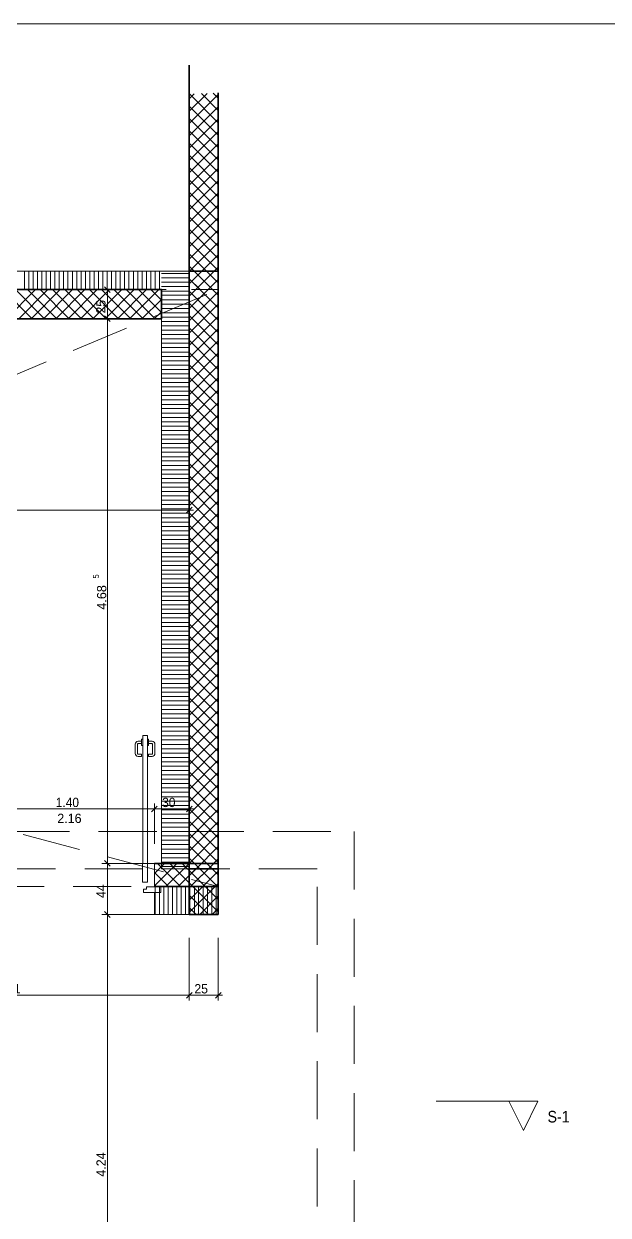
# Model space of a CAD drawing. Header units: millimetres. Extents: x -3497 to 2618, y -1809 to 2456.
# Drawn here: x 950 to 1453, y 1356 to 2381 of the extents above; entities that cross this region are included whole.
import ezdxf
from ezdxf.enums import TextEntityAlignment as Align

# ---------------------------------------------------------------- set-up
doc = ezdxf.new("R2010")
doc.units = ezdxf.units.MM
doc.header["$LTSCALE"] = 100
doc.linetypes.add('HIDDENX2', pattern=[0.75, 0.5, -0.25])
doc.layers.get('Defpoints').update_dxf_attribs({"color": 9, "true_color": 0x808080})
for name, color, linetype, true_color in [('00_Anm.FP', 7, 'Continuous', 0x00c0ff), ('10-0.05 Solid', 1, 'Continuous', 0xff0000), ('10-0.13 Solid', 7, 'Continuous', 0x000000), ('10-0.18 Solid', 9, 'Continuous', 0x808080), ('20-(100) Aussenwände', 7, 'Continuous', 0xc0c0c0), ('20-Beton', 9, 'Continuous', 0x808080), ('30-Text', 7, 'Continuous', 0xff8000), ('30-Text 6', 3, 'Continuous', 0x00ff00), ('40-Raumstempel', 7, 'Continuous', 0x000000), ('50-Symbole & Gruppen', 1, 'Continuous', 0xff0000), ('50-Türen&Fenster', 9, 'Continuous', 0x808080)]:
    doc.layers.add(name, color=color, linetype=linetype, true_color=true_color)
doc.layers.add('Layer34', color=7, linetype='Continuous')
doc.styles.add('Arial', font='arial.ttf')

# ---------------------------------------------------------------- blocks, each defined once
blk = doc.blocks.new('*X546')
at = {"layer": '40-Raumstempel', "color": 18, "linetype": 'Continuous', "lineweight": 13, "true_color": 0x000000}
for p, q in [((950.5, 2168.5), (950.5, 2152.5)), ((954.3, 2168.5), (954.3, 2152.5)), ((958, 2168.5), (958, 2152.5)), ((961.8, 2168.5), (961.8, 2152.5)), ((965.5, 2168.5), (965.5, 2152.5)), ((969.3, 2168.5), (969.3, 2152.5)), ((973, 2168.5), (973, 2152.5)), ((976.8, 2168.5), (976.8, 2152.5)), ((980.5, 2168.5), (980.5, 2152.5)), ((984.3, 2168.5), (984.3, 2152.5)), ((988, 2168.5), (988, 2152.5)), ((991.8, 2168.5), (991.8, 2152.5)), ((995.5, 2168.5), (995.5, 2152.5)), ((999.3, 2168.5), (999.3, 2152.5)), ((1003, 2168.5), (1003, 2152.5)), ((1006.8, 2168.5), (1006.8, 2152.5)), ((1010.5, 2168.5), (1010.5, 2152.5)), ((1014.3, 2168.5), (1014.3, 2152.5)), ((1018, 2168.5), (1018, 2152.5)), ((1021.8, 2168.5), (1021.8, 2152.5)), ((1025.5, 2168.5), (1025.5, 2152.5)), ((1029.3, 2168.5), (1029.3, 2152.5)), ((1033, 2168.5), (1033, 2152.5)), ((1036.8, 2168.5), (1036.8, 2152.5)), ((1040.5, 2168.5), (1040.5, 2152.5)), ((1044.3, 2168.5), (1044.3, 2152.5)), ((1048, 2168.5), (1048, 2152.5)), ((1051.8, 2168.5), (1051.8, 2152.5)), ((1055.5, 2168.5), (1055.5, 2152.5)), ((1059.3, 2168.5), (1059.3, 2152.5)), ((1063, 2168.5), (1063, 2152.5)), ((1066.8, 2168.5), (1066.8, 2152.5))]:
    blk.add_line(p, q, dxfattribs=at)
blk = doc.blocks.new('*X547')
at = {"layer": '40-Raumstempel', "color": 18, "linetype": 'Continuous', "lineweight": 13, "true_color": 0x000000}
for p, q in [((957.1, 2127.5), (932.1, 2152.5)), ((935, 2127.5), (960, 2152.5)), ((967.7, 2127.5), (942.7, 2152.5)), ((945.7, 2127.5), (970.7, 2152.5)), ((978.3, 2127.5), (953.3, 2152.5)), ((956.3, 2127.5), (981.3, 2152.5)), ((989, 2127.5), (964, 2152.5)), ((966.9, 2127.5), (991.9, 2152.5)), ((999.6, 2127.5), (974.6, 2152.5)), ((977.5, 2127.5), (1002.5, 2152.5)), ((1010.2, 2127.5), (985.2, 2152.5)), ((988.1, 2127.5), (1013.1, 2152.5)), ((1020.8, 2127.5), (995.8, 2152.5)), ((998.7, 2127.5), (1023.7, 2152.5)), ((1031.4, 2127.5), (1006.4, 2152.5)), ((1009.3, 2127.5), (1034.3, 2152.5)), ((1042, 2127.5), (1017, 2152.5)), ((1019.9, 2127.5), (1044.9, 2152.5)), ((1052.6, 2127.5), (1027.6, 2152.5)), ((1030.5, 2127.5), (1055.5, 2152.5)), ((1063.2, 2127.5), (1038.2, 2152.5)), ((1041.1, 2127.5), (1066.1, 2152.5)), ((1068.4, 2132.9), (1048.8, 2152.5)), ((1068.4, 2143.5), (1059.4, 2152.5)), ((1051.7, 2127.5), (1068.4, 2144.1)), ((1062.3, 2127.5), (1068.4, 2133.5))]:
    blk.add_line(p, q, dxfattribs=at)
blk = doc.blocks.new('*X587')
at = {"layer": '10-0.05 Solid', "color": 18, "linetype": 'Continuous', "lineweight": 13, "true_color": 0x000000}
for p, q in [((1068.4, 2166.3), (1092.4, 2166.3)), ((1068.4, 2162.6), (1092.4, 2162.6)), ((1068.4, 2158.8), (1092.4, 2158.8)), ((1068.4, 2155.1), (1092.4, 2155.1)), ((1068.4, 2151.3), (1092.4, 2151.3)), ((1068.4, 2147.6), (1092.4, 2147.6)), ((1068.4, 2143.8), (1092.4, 2143.8)), ((1068.4, 2140.1), (1092.4, 2140.1)), ((1068.4, 2136.3), (1092.4, 2136.3)), ((1068.4, 2132.6), (1092.4, 2132.6)), ((1068.4, 2128.8), (1092.4, 2128.8)), ((1068.4, 2125.1), (1092.4, 2125.1)), ((1068.4, 2121.3), (1092.4, 2121.3)), ((1068.4, 2117.6), (1092.4, 2117.6)), ((1068.4, 2113.8), (1092.4, 2113.8)), ((1068.4, 2110.1), (1092.4, 2110.1)), ((1068.4, 2106.3), (1092.4, 2106.3)), ((1068.4, 2102.6), (1092.4, 2102.6)), ((1068.4, 2098.8), (1092.4, 2098.8)), ((1068.4, 2095.1), (1092.4, 2095.1)), ((1068.4, 2091.3), (1092.4, 2091.3)), ((1068.4, 2087.6), (1092.4, 2087.6)), ((1068.4, 2083.8), (1092.4, 2083.8)), ((1068.4, 2080.1), (1092.4, 2080.1)), ((1068.4, 2076.3), (1092.4, 2076.3)), ((1068.4, 2072.6), (1092.4, 2072.6)), ((1068.4, 2068.8), (1092.4, 2068.8)), ((1068.4, 2065.1), (1092.4, 2065.1)), ((1068.4, 2061.3), (1092.4, 2061.3)), ((1068.4, 2057.6), (1092.4, 2057.6)), ((1068.4, 2053.8), (1092.4, 2053.8)), ((1068.4, 2050.1), (1092.4, 2050.1)), ((1068.4, 2046.3), (1092.4, 2046.3)), ((1068.4, 2042.6), (1092.4, 2042.6)), ((1068.4, 2038.8), (1092.4, 2038.8)), ((1068.4, 2035.1), (1092.4, 2035.1)), ((1068.4, 2031.3), (1092.4, 2031.3)), ((1068.4, 2027.6), (1092.4, 2027.6)), ((1068.4, 2023.8), (1092.4, 2023.8)), ((1068.4, 2020.1), (1092.4, 2020.1)), ((1068.4, 2016.3), (1092.4, 2016.3)), ((1068.4, 2012.6), (1092.4, 2012.6)), ((1068.4, 2008.8), (1092.4, 2008.8)), ((1068.4, 2005.1), (1092.4, 2005.1)), ((1068.4, 2001.3), (1092.4, 2001.3)), ((1068.4, 1997.6), (1092.4, 1997.6)), ((1068.4, 1993.8), (1092.4, 1993.8)), ((1068.4, 1990.1), (1092.4, 1990.1)), ((1068.4, 1986.3), (1092.4, 1986.3)), ((1068.4, 1982.6), (1092.4, 1982.6)), ((1068.4, 1978.8), (1092.4, 1978.8)), ((1068.4, 1975.1), (1092.4, 1975.1)), ((1068.4, 1971.3), (1092.4, 1971.3)), ((1068.4, 1967.6), (1092.4, 1967.6)), ((1068.4, 1963.8), (1092.4, 1963.8)), ((1068.4, 1960.1), (1092.4, 1960.1)), ((1068.4, 1956.3), (1092.4, 1956.3)), ((1068.4, 1952.6), (1092.4, 1952.6)), ((1068.4, 1948.8), (1092.4, 1948.8)), ((1068.4, 1945.1), (1092.4, 1945.1)), ((1068.4, 1941.3), (1092.4, 1941.3)), ((1068.4, 1937.6), (1092.4, 1937.6)), ((1068.4, 1933.8), (1092.4, 1933.8)), ((1068.4, 1930.1), (1092.4, 1930.1)), ((1068.4, 1926.3), (1092.4, 1926.3)), ((1068.4, 1922.6), (1092.4, 1922.6)), ((1068.4, 1918.8), (1092.4, 1918.8)), ((1068.4, 1915.1), (1092.4, 1915.1)), ((1068.4, 1911.3), (1092.4, 1911.3)), ((1068.4, 1907.6), (1092.4, 1907.6)), ((1068.4, 1903.8), (1092.4, 1903.8)), ((1068.4, 1900.1), (1092.4, 1900.1)), ((1068.4, 1896.3), (1092.4, 1896.3)), ((1068.4, 1892.6), (1092.4, 1892.6)), ((1068.4, 1888.8), (1092.4, 1888.8)), ((1068.4, 1885.1), (1092.4, 1885.1)), ((1068.4, 1881.3), (1092.4, 1881.3)), ((1068.4, 1877.6), (1092.4, 1877.6)), ((1068.4, 1873.8), (1092.4, 1873.8)), ((1068.4, 1870.1), (1092.4, 1870.1)), ((1068.4, 1866.3), (1092.4, 1866.3)), ((1068.4, 1862.6), (1092.4, 1862.6)), ((1068.4, 1858.8), (1092.4, 1858.8)), ((1068.4, 1855.1), (1092.4, 1855.1)), ((1068.4, 1851.3), (1092.4, 1851.3)), ((1068.4, 1847.6), (1092.4, 1847.6)), ((1068.4, 1843.8), (1092.4, 1843.8)), ((1068.4, 1840.1), (1092.4, 1840.1)), ((1068.4, 1836.3), (1092.4, 1836.3)), ((1068.4, 1832.6), (1092.4, 1832.6)), ((1068.4, 1828.8), (1092.4, 1828.8)), ((1068.4, 1825.1), (1092.4, 1825.1)), ((1068.4, 1821.3), (1092.4, 1821.3)), ((1068.4, 1817.6), (1092.4, 1817.6)), ((1068.4, 1813.8), (1092.4, 1813.8)), ((1068.4, 1810.1), (1092.4, 1810.1)), ((1068.4, 1806.3), (1092.4, 1806.3)), ((1068.4, 1802.6), (1092.4, 1802.6)), ((1068.4, 1798.8), (1092.4, 1798.8)), ((1068.4, 1795.1), (1092.4, 1795.1)), ((1068.4, 1791.3), (1092.4, 1791.3)), ((1068.4, 1787.6), (1092.4, 1787.6)), ((1068.4, 1783.8), (1092.4, 1783.8)), ((1068.4, 1780.1), (1092.4, 1780.1)), ((1068.4, 1776.3), (1092.4, 1776.3)), ((1068.4, 1772.6), (1092.4, 1772.6)), ((1068.4, 1768.8), (1092.4, 1768.8)), ((1068.4, 1765.1), (1092.4, 1765.1)), ((1068.4, 1761.3), (1092.4, 1761.3)), ((1068.4, 1757.6), (1092.4, 1757.6)), ((1068.4, 1753.8), (1092.4, 1753.8)), ((1068.4, 1750.1), (1092.4, 1750.1)), ((1068.4, 1746.3), (1092.4, 1746.3)), ((1068.4, 1742.6), (1092.4, 1742.6)), ((1068.4, 1738.8), (1092.4, 1738.8)), ((1068.4, 1735.1), (1092.4, 1735.1)), ((1068.4, 1731.3), (1092.4, 1731.3)), ((1068.4, 1727.6), (1092.4, 1727.6)), ((1068.4, 1723.8), (1092.4, 1723.8)), ((1068.4, 1720.1), (1092.4, 1720.1)), ((1068.4, 1716.3), (1092.4, 1716.3)), ((1068.4, 1712.6), (1092.4, 1712.6)), ((1068.4, 1708.8), (1092.4, 1708.8)), ((1068.4, 1705.1), (1092.4, 1705.1)), ((1068.4, 1701.3), (1092.4, 1701.3)), ((1068.4, 1697.6), (1092.4, 1697.6)), ((1068.4, 1693.8), (1092.4, 1693.8)), ((1068.4, 1690.1), (1092.4, 1690.1)), ((1068.4, 1686.3), (1092.4, 1686.3)), ((1068.4, 1682.6), (1092.4, 1682.6)), ((1068.4, 1678.8), (1092.4, 1678.8)), ((1068.4, 1675.1), (1092.4, 1675.1)), ((1068.4, 1671.3), (1092.4, 1671.3)), ((1068.4, 1667.6), (1092.4, 1667.6)), ((1068.4, 1663.8), (1092.4, 1663.8)), ((1068.4, 1660.1), (1092.4, 1660.1)), ((1068.4, 1656.3), (1092.4, 1656.3))]:
    blk.add_line(p, q, dxfattribs=at)
blk = doc.blocks.new('*X588')
at = {"layer": '10-0.05 Solid', "color": 18, "linetype": 'Continuous', "lineweight": 13, "true_color": 0x000000}
for p, q in [((1092.4, 2146.9), (1113.8, 2168.4)), ((1092.4, 2157.5), (1103.2, 2168.4)), ((1092.4, 2168.1), (1092.6, 2168.4)), ((1117.4, 2147.6), (1096.6, 2168.4)), ((1117.4, 2158.2), (1107.2, 2168.4)), ((1117.4, 2136.9), (1092.4, 2161.9)), ((1092.4, 2136.3), (1117.4, 2161.3)), ((1117.4, 2126.3), (1092.4, 2151.3)), ((1092.4, 2125.7), (1117.4, 2150.7)), ((1117.4, 2115.7), (1092.4, 2140.7)), ((1092.4, 2115.1), (1117.4, 2140.1)), ((1117.4, 2105.1), (1092.4, 2130.1)), ((1092.4, 2104.5), (1117.4, 2129.5)), ((1117.4, 2094.5), (1092.4, 2119.5)), ((1092.4, 2093.9), (1117.4, 2118.9)), ((1117.4, 2083.9), (1092.4, 2108.9)), ((1092.4, 2083.3), (1117.4, 2108.3)), ((1117.4, 2073.3), (1092.4, 2098.3)), ((1092.4, 2072.7), (1117.4, 2097.7)), ((1117.4, 2062.7), (1092.4, 2087.7)), ((1092.4, 2062.1), (1117.4, 2087.1)), ((1117.4, 2052.1), (1092.4, 2077.1)), ((1092.4, 2051.5), (1117.4, 2076.5)), ((1117.4, 2041.5), (1092.4, 2066.5)), ((1092.4, 2040.9), (1117.4, 2065.9)), ((1117.4, 2030.9), (1092.4, 2055.9)), ((1092.4, 2030.2), (1117.4, 2055.2)), ((1117.4, 2020.3), (1092.4, 2045.3)), ((1092.4, 2019.6), (1117.4, 2044.6)), ((1117.4, 2009.7), (1092.4, 2034.7)), ((1092.4, 2009), (1117.4, 2034)), ((1117.4, 1999.1), (1092.4, 2024.1)), ((1092.4, 1998.4), (1117.4, 2023.4)), ((1117.4, 1988.5), (1092.4, 2013.5)), ((1092.4, 1987.8), (1117.4, 2012.8)), ((1117.4, 1977.9), (1092.4, 2002.9)), ((1092.4, 1977.2), (1117.4, 2002.2)), ((1117.4, 1967.2), (1092.4, 1992.2)), ((1092.4, 1966.6), (1117.4, 1991.6)), ((1117.4, 1956.6), (1092.4, 1981.6)), ((1092.4, 1956), (1117.4, 1981)), ((1117.4, 1946), (1092.4, 1971)), ((1092.4, 1945.4), (1117.4, 1970.4)), ((1117.4, 1935.4), (1092.4, 1960.4)), ((1092.4, 1934.8), (1117.4, 1959.8)), ((1117.4, 1924.8), (1092.4, 1949.8)), ((1092.4, 1924.2), (1117.4, 1949.2)), ((1117.4, 1914.2), (1092.4, 1939.2)), ((1092.4, 1913.6), (1117.4, 1938.6)), ((1117.4, 1903.6), (1092.4, 1928.6)), ((1092.4, 1903), (1117.4, 1928)), ((1117.4, 1893), (1092.4, 1918)), ((1092.4, 1892.4), (1117.4, 1917.4)), ((1117.4, 1882.4), (1092.4, 1907.4)), ((1092.4, 1881.7), (1117.4, 1906.7)), ((1117.4, 1871.8), (1092.4, 1896.8)), ((1092.4, 1871.1), (1117.4, 1896.1)), ((1117.4, 1861.2), (1092.4, 1886.2)), ((1092.4, 1860.5), (1117.4, 1885.5)), ((1117.4, 1850.6), (1092.4, 1875.6)), ((1092.4, 1849.9), (1117.4, 1874.9)), ((1117.4, 1840), (1092.4, 1865)), ((1092.4, 1839.3), (1117.4, 1864.3)), ((1117.4, 1829.4), (1092.4, 1854.4)), ((1092.4, 1828.7), (1117.4, 1853.7)), ((1117.4, 1818.8), (1092.4, 1843.8)), ((1092.4, 1818.1), (1117.4, 1843.1)), ((1117.4, 1808.2), (1092.4, 1833.1)), ((1092.4, 1807.5), (1117.4, 1832.5)), ((1117.4, 1797.5), (1092.4, 1822.5)), ((1092.4, 1796.9), (1117.4, 1821.9)), ((1117.4, 1786.9), (1092.4, 1811.9)), ((1092.4, 1786.3), (1117.4, 1811.3)), ((1117.4, 1776.3), (1092.4, 1801.3)), ((1092.4, 1775.7), (1117.4, 1800.7)), ((1117.4, 1765.7), (1092.4, 1790.7)), ((1092.4, 1765.1), (1117.4, 1790.1)), ((1117.4, 1755.1), (1092.4, 1780.1)), ((1092.4, 1754.5), (1117.4, 1779.5)), ((1117.4, 1744.5), (1092.4, 1769.5)), ((1092.4, 1743.9), (1117.4, 1768.9)), ((1117.4, 1733.9), (1092.4, 1758.9)), ((1092.4, 1733.2), (1117.4, 1758.3)), ((1117.4, 1723.3), (1092.4, 1748.3)), ((1092.4, 1722.6), (1117.4, 1747.6)), ((1117.4, 1712.7), (1092.4, 1737.7)), ((1092.4, 1712), (1117.4, 1737)), ((1117.4, 1702.1), (1092.4, 1727.1)), ((1092.4, 1701.4), (1117.4, 1726.4)), ((1117.4, 1691.5), (1092.4, 1716.5)), ((1092.4, 1690.8), (1117.4, 1715.8)), ((1117.4, 1680.9), (1092.4, 1705.9)), ((1092.4, 1680.2), (1117.4, 1705.2)), ((1117.4, 1670.3), (1092.4, 1695.3)), ((1092.4, 1669.6), (1117.4, 1694.6)), ((1117.4, 1659.7), (1092.4, 1684.7)), ((1092.4, 1659), (1117.4, 1684)), ((1112, 1654.4), (1092.4, 1674.1)), ((1098.3, 1654.4), (1117.4, 1673.4)), ((1101.4, 1654.4), (1092.4, 1663.4)), ((1109, 1654.4), (1117.4, 1662.8))]:
    blk.add_line(p, q, dxfattribs=at)
blk = doc.blocks.new('*X589')
at = {"layer": '10-0.05 Solid', "color": 18, "linetype": 'Continuous', "lineweight": 13, "true_color": 0x000000}
for p, q in [((1092.4, 2306), (1107.7, 2321.3)), ((1092.4, 2316.6), (1096.5, 2320.8)), ((1092.4, 2295.4), (1117.4, 2320.4)), ((1117.4, 2296), (1092.9, 2320.6)), ((1117.4, 2306.7), (1102.9, 2321.1)), ((1117.4, 2317.3), (1113, 2321.6)), ((1117.4, 2285.4), (1092.4, 2310.4)), ((1092.4, 2284.8), (1117.4, 2309.8)), ((1117.4, 2274.8), (1092.4, 2299.8)), ((1092.4, 2274.2), (1117.4, 2299.2)), ((1117.4, 2264.2), (1092.4, 2289.2)), ((1092.4, 2263.6), (1117.4, 2288.6)), ((1117.4, 2253.6), (1092.4, 2278.6)), ((1092.4, 2253), (1117.4, 2278)), ((1117.4, 2243), (1092.4, 2268)), ((1092.4, 2242.4), (1117.4, 2267.4)), ((1117.4, 2232.4), (1092.4, 2257.4)), ((1092.4, 2231.8), (1117.4, 2256.8)), ((1117.4, 2221.8), (1092.4, 2246.8)), ((1092.4, 2221.2), (1117.4, 2246.2)), ((1117.4, 2211.2), (1092.4, 2236.2)), ((1092.4, 2210.6), (1117.4, 2235.6)), ((1117.4, 2200.6), (1092.4, 2225.6)), ((1092.4, 2200), (1117.4, 2225)), ((1117.4, 2190), (1092.4, 2215)), ((1092.4, 2189.3), (1117.4, 2214.3)), ((1117.4, 2179.4), (1092.4, 2204.4)), ((1092.4, 2178.7), (1117.4, 2203.7)), ((1117.4, 2168.8), (1092.4, 2193.8)), ((1092.4, 2168.1), (1117.4, 2193.1)), ((1117.4, 2158.2), (1092.4, 2183.2)), ((1092.4, 2157.5), (1117.4, 2182.5)), ((1112.4, 2152.5), (1092.4, 2172.6)), ((1098, 2152.5), (1117.4, 2171.9)), ((1101.8, 2152.5), (1092.4, 2161.9)), ((1108.6, 2152.5), (1117.4, 2161.3))]:
    blk.add_line(p, q, dxfattribs=at)
blk = doc.blocks.new('*X592')
at = {"layer": '10-0.05 Solid', "color": 18, "linetype": 'Continuous', "lineweight": 13, "true_color": 0x000000}
for p, q in [((1092.4, 1637.8), (1113.5, 1659)), ((1092.4, 1648.4), (1102.9, 1659)), ((1117.4, 1627.8), (1092.4, 1652.8)), ((1092.4, 1627.2), (1117.4, 1652.2)), ((1117.4, 1638.5), (1096.8, 1659)), ((1117.4, 1649.1), (1107.4, 1659)), ((1117.4, 1617.2), (1092.4, 1642.2)), ((1092.4, 1616.6), (1117.4, 1641.6)), ((1109, 1615), (1092.4, 1631.6)), ((1101.4, 1615), (1117.4, 1631)), ((1098.4, 1615), (1092.4, 1621)), ((1112, 1615), (1117.4, 1620.4))]:
    blk.add_line(p, q, dxfattribs=at)
blk = doc.blocks.new('*X664')
at = {"layer": '40-Raumstempel', "color": 18, "linetype": 'Continuous', "lineweight": 13, "true_color": 0x000000}
for p, q in [((1063, 1615), (1063, 1639)), ((1066.8, 1615), (1066.8, 1639)), ((1070.5, 1615), (1070.5, 1639)), ((1074.3, 1615), (1074.3, 1639)), ((1078, 1615), (1078, 1639)), ((1081.8, 1615), (1081.8, 1639)), ((1085.5, 1615), (1085.5, 1639)), ((1089.3, 1615), (1089.3, 1639)), ((1093, 1615), (1093, 1639)), ((1096.8, 1615), (1096.8, 1639)), ((1100.5, 1615), (1100.5, 1639)), ((1104.3, 1615), (1104.3, 1639)), ((1108, 1615), (1108, 1639)), ((1111.8, 1615), (1111.8, 1639)), ((1115.5, 1615), (1115.5, 1639))]:
    blk.add_line(p, q, dxfattribs=at)
blk = doc.blocks.new('*X665')
at = {"layer": '40-Raumstempel', "color": 18, "linetype": 'Continuous', "lineweight": 13, "true_color": 0x000000}
for p, q in [((1062.4, 1639.6), (1081.7, 1659)), ((1062.4, 1650.2), (1071.1, 1659)), ((1074.4, 1639), (1062.4, 1651)), ((1085, 1639), (1065, 1659)), ((1072.3, 1639), (1092.3, 1659)), ((1095.6, 1639), (1075.6, 1659)), ((1082.9, 1639), (1102.9, 1659)), ((1106.2, 1639), (1086.2, 1659)), ((1093.5, 1639), (1113.5, 1659)), ((1116.8, 1639), (1096.8, 1659)), ((1104.2, 1639), (1117.4, 1652.2)), ((1117.4, 1649.1), (1107.4, 1659)), ((1063.8, 1639), (1062.4, 1640.4)), ((1114.8, 1639), (1117.4, 1641.6))]:
    blk.add_line(p, q, dxfattribs=at)
blk = doc.blocks.new('AnonymMegaMac_nNn0700')
at = {"layer": '20-Beton', "color": 8, "linetype": 'Continuous', "lineweight": 13, "true_color": 0x808080}
for p, q in [((381.9, 1958.2), (381.9, 1967.6)), ((1092.4, 1958.2), (1092.4, 1967.6)), ((384.4, 1965.4), (379.4, 1960.4)), ((381.9, 1962.9), (1092.4, 1962.9)), ((1089.9, 1960.4), (1094.9, 1965.4)), ((1092.4, 1962.9), (1096.1, 1962.9))]:
    blk.add_line(p, q, dxfattribs=at)
at = {"layer": '20-Beton', "color": 8, "linetype": 'Continuous', "lineweight": 18, "true_color": 0x808080, "style": 'Arial'}
for s, height, width, p, p2 in [('7.10', 8, 0.951031, (720.6, 1963.8), (741.3, 1963.8)), ('5', 5.28, 0.853093, (747.4, 1970.2), (750.9, 1970.2))]:
    blk.add_text(s, height=height, dxfattribs=dict(at, width=width)).set_placement(p, p2, align=Align.FIT)
blk = doc.blocks.new('AnonymMegaMac_nNn0755')
at = {"layer": '20-Beton', "color": 8, "linetype": 'Continuous', "lineweight": 13, "true_color": 0x808080}
for p, q in [((924.9, 1708.3), (919.9, 1703.3)), ((922.4, 1675.8), (922.4, 1710.5)), ((922.4, 1705.8), (1062.4, 1705.8)), ((1064.9, 1708.3), (1059.9, 1703.3)), ((1062.4, 1675.8), (1062.4, 1710.5))]:
    blk.add_line(p, q, dxfattribs=at)
at = {"layer": '20-Beton', "color": 8, "linetype": 'Continuous', "lineweight": 18, "true_color": 0x808080, "style": 'Arial', "width": 0.919367}
blk.add_text('1.40', height=8, dxfattribs=at).set_placement((977.5, 1707.4), (997.5, 1707.4), align=Align.FIT)
blk = doc.blocks.new('AnonymMegaMac_nNn0756')
at = {"layer": '20-Beton', "color": 8, "linetype": 'Continuous', "lineweight": 13, "true_color": 0x808080}
for p, q in [((1064.9, 1708.3), (1059.9, 1703.3)), ((1062.4, 1675.8), (1062.4, 1710.5)), ((1062.4, 1705.8), (1092.4, 1705.8)), ((1089.9, 1703.3), (1094.9, 1708.3)), ((1092.4, 1675.8), (1092.4, 1710.5)), ((1092.4, 1705.8), (1096.1, 1705.8))]:
    blk.add_line(p, q, dxfattribs=at)
at = {"layer": '20-Beton', "color": 8, "linetype": 'Continuous', "lineweight": 18, "true_color": 0x808080, "style": 'Arial', "width": 0.918814}
blk.add_text('30', height=8, dxfattribs=at).set_placement((1069.1, 1707.4), (1080.5, 1707.4), align=Align.FIT)
blk = doc.blocks.new('AnonymMegaMac_nNn0942')
at = {"layer": '20-Beton', "color": 8, "linetype": 'Continuous', "lineweight": 13, "true_color": 0x808080}
for p, q in [((1038.4, 2168.5), (362, 2168.5)), ((369.2, 2166), (364.2, 2171)), ((366.7, 2168.5), (366.7, 2172.2)), ((366.7, 2127.5), (366.7, 2168.5)), ((364.2, 2130), (369.2, 2125))]:
    blk.add_line(p, q, dxfattribs=at)
at = {"layer": '20-Beton', "color": 8, "linetype": 'Continuous', "lineweight": 18, "true_color": 0x808080, "style": 'Arial', "width": 0.823454}
blk.add_text('41', height=8, rotation=89.9982, dxfattribs=at).set_placement((365.3, 2140.2), (365.3, 2150.4), align=Align.FIT)
blk = doc.blocks.new('AnonymMegaMac_nNn01119')
at = {"layer": '20-Beton', "color": 8, "linetype": 'Continuous', "lineweight": 13, "true_color": 0x808080}
for p, q in [((791.4, 1540.9), (791.4, 1619)), ((1092.4, 1540.9), (1092.4, 1595)), ((793.9, 1548), (788.9, 1543)), ((1094.9, 1548), (1089.9, 1543)), ((791.4, 1545.5), (1092.4, 1545.5))]:
    blk.add_line(p, q, dxfattribs=at)
at = {"layer": '20-Beton', "color": 8, "linetype": 'Continuous', "lineweight": 18, "true_color": 0x808080, "style": 'Arial', "width": 0.884021}
blk.add_text('3.01', height=8, dxfattribs=at).set_placement((927.9, 1547.1), (947.1, 1547.1), align=Align.FIT)
blk = doc.blocks.new('AnonymMegaMac_nNn01120')
at = {"layer": '20-Beton', "color": 8, "linetype": 'Continuous', "lineweight": 13, "true_color": 0x808080}
for p, q in [((1092.4, 1540.9), (1092.4, 1595)), ((1117.4, 1540.9), (1117.4, 1595)), ((1094.9, 1548), (1089.9, 1543)), ((1114.9, 1543), (1119.9, 1548)), ((1092.4, 1545.5), (1117.4, 1545.5)), ((1117.4, 1545.5), (1121.1, 1545.5))]:
    blk.add_line(p, q, dxfattribs=at)
at = {"layer": '20-Beton', "color": 8, "linetype": 'Continuous', "lineweight": 18, "true_color": 0x808080, "style": 'Arial', "width": 0.9375}
blk.add_text('25', height=8, dxfattribs=at).set_placement((1096.8, 1547.1), (1108.5, 1547.1), align=Align.FIT)
blk = doc.blocks.new('AnonymMegaMac_nNn01136')
at = {"layer": '20-Beton', "color": 8, "linetype": 'Continuous', "lineweight": 13, "true_color": 0x808080}
for p, q in [((1072.4, 1615), (1017.2, 1615)), ((1019.4, 1617.5), (1024.4, 1612.5)), ((1021.9, 1190.9), (1021.9, 1615)), ((1072.4, 1190.9), (1017.2, 1190.9)), ((1019.4, 1193.4), (1024.4, 1188.4))]:
    blk.add_line(p, q, dxfattribs=at)
at = {"layer": '20-Beton', "color": 8, "linetype": 'Continuous', "lineweight": 18, "true_color": 0x808080, "style": 'Arial', "width": 0.968704}
blk.add_text('4.24', height=8, rotation=90, dxfattribs=at).set_placement((1020.5, 1389.4), (1020.5, 1410.4), align=Align.FIT)
blk = doc.blocks.new('AnonymMegaMac_nNn01137')
at = {"layer": '20-Beton', "color": 8, "linetype": 'Continuous', "lineweight": 13, "true_color": 0x808080}
for p, q in [((1019.4, 1661.5), (1024.4, 1656.5)), ((1072.4, 1659), (1017.2, 1659)), ((1021.9, 1615), (1021.9, 1659)), ((1072.4, 1615), (1017.2, 1615)), ((1019.4, 1617.5), (1024.4, 1612.5))]:
    blk.add_line(p, q, dxfattribs=at)
at = {"layer": '20-Beton', "color": 8, "linetype": 'Continuous', "lineweight": 18, "true_color": 0x808080, "style": 'Arial', "width": 0.945232}
blk.add_text('44', height=8, rotation=90, dxfattribs=at).set_placement((1020.5, 1629.2), (1020.5, 1640.9), align=Align.FIT)
blk = doc.blocks.new('AnonymMegaMac_nNn01138')
at = {"layer": '20-Beton', "color": 8, "linetype": 'Continuous', "lineweight": 13, "true_color": 0x808080}
for p, q in [((1048.4, 2127.5), (1017.2, 2127.5)), ((1019.4, 2130), (1024.4, 2125)), ((1021.9, 1659), (1021.9, 2127.5)), ((1019.4, 1661.5), (1024.4, 1656.5)), ((1072.4, 1659), (1017.2, 1659))]:
    blk.add_line(p, q, dxfattribs=at)
at = {"layer": '20-Beton', "color": 8, "linetype": 'Continuous', "lineweight": 18, "true_color": 0x808080, "style": 'Arial'}
for s, height, width, p, p2 in [('5', 5.28, 0.853093, (1014.7, 1904), (1014.7, 1907.5)), ('4.68', 8, 0.970913, (1021, 1877.2), (1021, 1898.3))]:
    blk.add_text(s, height=height, rotation=90, dxfattribs=dict(at, width=width)).set_placement(p, p2, align=Align.FIT)
blk = doc.blocks.new('AnonymMegaMac_nNn01139')
at = {"layer": '20-Beton', "color": 8, "linetype": 'Continuous', "lineweight": 13, "true_color": 0x808080}
for p, q in [((1072.4, 2152.5), (1017.2, 2152.5)), ((1019.4, 2155), (1024.4, 2150)), ((1021.9, 2127.5), (1021.9, 2152.5)), ((1048.4, 2127.5), (1017.2, 2127.5)), ((1019.4, 2130), (1024.4, 2125))]:
    blk.add_line(p, q, dxfattribs=at)
at = {"layer": '20-Beton', "color": 8, "linetype": 'Continuous', "lineweight": 18, "true_color": 0x808080, "style": 'Arial', "width": 0.9375}
blk.add_text('25', height=8, rotation=90, dxfattribs=at).set_placement((1020.3, 2132), (1020.3, 2143.6), align=Align.FIT)
blk = doc.blocks.new('SheetMove_001_nNn01233')
at = {"layer": 'Layer34', "color": 7, "linetype": 'Continuous', "lineweight": 13}
blk.add_line((1543.4, 2381.1), (-3421.6, 2381.1), dxfattribs=at)

msp = doc.modelspace()

# ---------------------------------------------------------------- linework, layer by layer
at = {"layer": '00_Anm.FP', "color": 8, "linetype": 'Continuous', "lineweight": 13, "true_color": 0x808080}
for p, q in [((1052.3, 1642.8), (1052.3, 1659)), ((1052.3, 1659), (1056.5, 1659)), ((1056.4, 1659), (1056.4, 1642.8)), ((1056.4, 1642.8), (1052.3, 1642.8))]:
    msp.add_line(p, q, dxfattribs=at)
at = {"layer": '00_Anm.FP', "color": 8, "linetype": 'Continuous', "lineweight": 18, "true_color": 0x808080}
for points in [[(1068.4, 2168.5), (-703.6, 2168.5)], [(1068.4, 2168.5), (1068.4, 2168.4)], [(1117.4, 1615), (1117.4, 1639)], [(1062.4, 1615), (1117.4, 1615)]]:
    msp.add_lwpolyline(points, dxfattribs=at)
at = {"layer": '00_Anm.FP', "color": 8, "linetype": 'Continuous', "lineweight": 35, "true_color": 0x808080}
for points in [[(1068.4, 2152.5), (1068.4, 2127.5)], [(-703.6, 2127.5), (1068.4, 2127.5)], [(1117.4, 1659), (1062.4, 1659)], [(1117.4, 1639), (1117.4, 1659)]]:
    msp.add_lwpolyline(points, dxfattribs=at)
at = {"layer": '10-0.13 Solid', "color": 18, "linetype": 'HIDDENX2', "lineweight": 13, "true_color": 0x000000}
for p, q in [((414.4, 1686.4), (1234.4, 1686.4)), ((1234.4, 1686.4), (1234.4, 1181.8)), ((1202.4, 1654.4), (382.2, 1654.4)), ((1202.4, 1213.8), (1202.4, 1654.4))]:
    msp.add_line(p, q, dxfattribs=at)
at = {"layer": '10-0.18 Solid', "color": 8, "linetype": 'Continuous', "lineweight": 35, "true_color": 0x808080}
msp.add_line((1092.4, 2168.4), (1092.4, 1654.4), dxfattribs=at)
at = {"layer": '20-(100) Aussenwände', "color": 8, "linetype": 'Continuous', "lineweight": 13, "true_color": 0x808080}
for p, q in [((1046.6, 1763.3), (1046, 1762.4)), ((1047.4, 1763.8), (1046.6, 1763.3)), ((1046.8, 1763), (1046.6, 1763.3)), ((1048.3, 1764), (1047.4, 1763.8)), ((1047.5, 1763.5), (1047.4, 1763.8)), ((1051.4, 1764), (1048.3, 1764)), ((1051.4, 1765.3), (1051.4, 1765.7)), ((1051.4, 1765.7), (1051.4, 1765.7)), ((1051.4, 1765.7), (1052.3, 1765.7)), ((1051.4, 1764.3), (1051.4, 1765.3)), ((1051.4, 1763), (1051.4, 1764.3)), ((1051.4, 1761.6), (1051.4, 1763)), ((1052.3, 1765.7), (1052.4, 1765.7)), ((1052.4, 1659), (1052.4, 1769)), ((1056.4, 1769), (1052.4, 1769)), ((1056.4, 1659), (1056.4, 1769)), ((1057.3, 1765.7), (1056.4, 1765.7)), ((1056.4, 1765.7), (1056.4, 1765.7)), ((1057.4, 1765.7), (1057.3, 1765.7)), ((1057.4, 1765.3), (1057.4, 1765.7)), ((1057.4, 1764.3), (1057.4, 1765.3)), ((1057.4, 1763), (1057.4, 1764.3)), ((1057.4, 1764), (1060.5, 1764)), ((1057.4, 1761.6), (1057.4, 1763)), ((1060.5, 1764), (1061.3, 1763.8)), ((1061.2, 1763.5), (1061.3, 1763.8)), ((1061.3, 1763.8), (1062.1, 1763.3)), ((1061.9, 1763), (1062.1, 1763.3)), ((1062.1, 1763.3), (1062.7, 1762.4)), ((1046, 1762.4), (1045.9, 1761.6)), ((1045.9, 1761.6), (1045.9, 1753.4)), ((1045.9, 1753.4), (1046, 1752.5)), ((1046.3, 1762.3), (1046, 1762.4)), ((1046.3, 1752.6), (1046, 1752.5)), ((1046, 1752.5), (1046.6, 1751.7)), ((1047.9, 1761.7), (1047.6, 1761.8)), ((1047.9, 1753.3), (1047.6, 1753.2)), ((1048, 1761.8), (1047.8, 1762)), ((1048, 1753.1), (1047.8, 1752.9)), ((1048, 1761.8), (1047.9, 1761.7)), ((1047.9, 1761.7), (1047.9, 1761.4)), ((1047.9, 1761.4), (1047.9, 1753.6)), ((1047.9, 1753.6), (1047.9, 1753.3)), ((1047.9, 1753.3), (1048, 1753.1)), ((1048.2, 1761.9), (1048, 1761.8)), ((1048, 1753.1), (1048.2, 1753)), ((1048.2, 1761.9), (1048.1, 1762.2)), ((1048.2, 1753), (1048.1, 1752.8)), ((1048.5, 1762), (1048.2, 1761.9)), ((1048.2, 1753), (1048.5, 1753)), ((1051.4, 1762), (1048.5, 1762)), ((1048.5, 1753), (1051.4, 1753)), ((1051.4, 1760.6), (1051.4, 1761.6)), ((1051.4, 1760.3), (1051.4, 1760.6)), ((1051.4, 1760.3), (1051.4, 1760.3)), ((1051.4, 1760.3), (1052.3, 1760.3)), ((1051.4, 1753), (1051.4, 1752.7)), ((1051.4, 1752.7), (1051.4, 1752)), ((1052.3, 1760.3), (1052.4, 1760.3)), ((1057.3, 1760.3), (1056.4, 1760.3)), ((1056.4, 1760.3), (1056.4, 1760.3)), ((1057.4, 1760.3), (1057.3, 1760.3)), ((1057.4, 1762), (1060.3, 1762)), ((1057.4, 1760.6), (1057.4, 1761.6)), ((1057.4, 1760.3), (1057.4, 1760.6)), ((1057.4, 1753), (1057.4, 1752.7)), ((1060.3, 1753), (1057.4, 1753)), ((1057.4, 1752.7), (1057.4, 1752)), ((1060.3, 1762), (1060.5, 1761.9)), ((1060.5, 1753), (1060.3, 1753)), ((1060.5, 1761.9), (1060.7, 1762.2)), ((1060.5, 1761.9), (1060.7, 1761.8)), ((1060.7, 1753.1), (1060.5, 1753)), ((1060.5, 1753), (1060.7, 1752.8)), ((1060.7, 1761.8), (1060.9, 1762)), ((1060.7, 1761.8), (1060.8, 1761.7)), ((1060.8, 1753.3), (1060.7, 1753.1)), ((1060.7, 1753.1), (1060.9, 1752.9)), ((1060.8, 1761.7), (1061.1, 1761.8)), ((1060.8, 1761.7), (1060.9, 1761.4)), ((1060.9, 1753.6), (1060.8, 1753.3)), ((1060.8, 1753.3), (1061.1, 1753.2)), ((1060.9, 1761.4), (1060.9, 1753.6)), ((1062.7, 1752.5), (1062.1, 1751.7)), ((1062.4, 1762.3), (1062.7, 1762.4)), ((1062.4, 1752.6), (1062.7, 1752.5)), ((1062.7, 1762.4), (1062.9, 1761.6)), ((1062.9, 1753.4), (1062.7, 1752.5)), ((1062.9, 1761.6), (1062.9, 1753.4)), ((1046.8, 1751.9), (1046.6, 1751.7)), ((1046.6, 1751.7), (1047.4, 1751.1)), ((1047.5, 1751.4), (1047.4, 1751.1)), ((1047.4, 1751.1), (1048.3, 1751)), ((1048.3, 1751), (1051.4, 1751)), ((1051.4, 1752), (1051.4, 1751.3)), ((1051.4, 1751.3), (1051.4, 1751)), ((1057.4, 1752), (1057.4, 1751.3)), ((1057.4, 1751.3), (1057.4, 1751)), ((1060.5, 1751), (1057.4, 1751)), ((1061.3, 1751.1), (1060.5, 1751)), ((1061.2, 1751.4), (1061.3, 1751.1)), ((1062.1, 1751.7), (1061.3, 1751.1)), ((1061.9, 1751.9), (1062.1, 1751.7))]:
    msp.add_line(p, q, dxfattribs=at)
at = {"layer": '30-Text', "color": 18, "linetype": 'HIDDENX2', "lineweight": 13, "true_color": 0x000000}
for q in [(1117.4, 2152.5), (1117.4, 1639)]:
    msp.add_line((369.9, 1838.9), q, dxfattribs=at)
msp.add_lwpolyline([(-2130.6, 2152.5), (1117.4, 2152.5), (1117.4, 1639), (369.9, 1639), (369.9, 1838.9), (-116.1, 1838.9), (-116.1, 1639), (-1250.6, 1639), (-1250.6, 1838.9), (-1739.6, 1838.9), (-1739.6, 1639), (-2130.6, 1639)], close=True, dxfattribs=at)
at = {"layer": '30-Text 6', "color": 8, "linetype": 'Continuous', "lineweight": 35, "true_color": 0x808080}
for p, q in [((1068.4, 2152.5), (-703.6, 2152.5)), ((1062.4, 1639), (1117.4, 1639))]:
    msp.add_line(p, q, dxfattribs=at)
at = {"layer": '50-Symbole & Gruppen', "color": 8, "linetype": 'Continuous', "lineweight": 13, "true_color": 0x808080}
for p, q in [((1062.4, 1659), (1062.4, 1638.9)), ((1055.5, 1636.9), (1053, 1636.9)), ((1053, 1636.9), (1053, 1633.9)), ((1053, 1633.9), (1067.8, 1633.9)), ((1067.8, 1638.8), (1055.5, 1638.9)), ((1055.5, 1638.9), (1055.5, 1636.9)), ((1062.4, 1633.9), (1062.4, 1615)), ((1067.8, 1633.9), (1067.8, 1638.8))]:
    msp.add_line(p, q, dxfattribs=at)
at = {"layer": '50-Türen&Fenster', "color": 8, "linetype": 'Continuous', "lineweight": 35, "true_color": 0x808080}
for points in [[(1092.4, 2345.6), (1092.4, 2152.5)], [(1117.4, 2152.5), (1117.4, 2321.9)], [(1092.4, 2168.4), (1117.4, 2168.4)], [(1117.4, 1654.4), (1117.4, 2168.4)], [(1092.4, 1659), (1092.4, 1615)], [(1092.4, 1654.4), (1117.4, 1654.4)], [(1117.4, 1615), (1117.4, 1659)], [(1092.4, 1615), (1117.4, 1615)]]:
    msp.add_lwpolyline(points, dxfattribs=at)
at = {"layer": '50-Türen&Fenster', "color": 8, "linetype": 'Continuous', "lineweight": 18, "true_color": 0x808080}
for points in [[(1068.4, 2168.4), (1092.4, 2168.4)], [(1068.4, 2152.5), (1068.4, 1654.4)], [(1068.4, 1654.4), (1092.4, 1654.4)]]:
    msp.add_lwpolyline(points, dxfattribs=at)
at = {"layer": 'Defpoints', "color": 8, "linetype": 'Continuous', "lineweight": 13, "true_color": 0x808080}
msp.add_line((1305, 1454.3), (1367.5, 1454.3), dxfattribs=at)

# ---------------------------------------------------------------- block references
for name in ['*X589', '*X546', 'AnonymMegaMac_nNn0942', '*X587', '*X588', '*X547', 'AnonymMegaMac_nNn01139', 'AnonymMegaMac_nNn01138', 'AnonymMegaMac_nNn0700', 'AnonymMegaMac_nNn0755', 'AnonymMegaMac_nNn0756', 'AnonymMegaMac_nNn01137', '*X665', '*X592', '*X664', 'AnonymMegaMac_nNn01119', 'AnonymMegaMac_nNn01136', 'AnonymMegaMac_nNn01120']:
    msp.add_blockref(name, (0, 0))

# ---------------------------------------------------------------- texts
at = {"layer": '20-Beton', "color": 8, "linetype": 'Continuous', "lineweight": 18, "true_color": 0x808080, "style": 'Arial', "width": 0.961708}
msp.add_text('2.16', height=8, dxfattribs=at).set_placement((978.8, 1693.7), (999.7, 1693.7), align=Align.FIT)
at = {"layer": 'Defpoints', "color": 8, "linetype": 'Continuous', "lineweight": 13, "true_color": 0x808080, "style": 'Arial', "width": 0.872468}
msp.add_text('S-1', height=10, dxfattribs=at).set_placement((1400.8, 1436.1), (1419.8, 1436.1), align=Align.FIT)

# ---------------------------------------------------------------- next in the draw order: wipeouts: each hides what was drawn before it
at = {"color": 254, "linetype": 'Continuous', "lineweight": 13, "true_color": 0xd6d6d6}
msp.add_wipeout([(1392.5, 1454.3), (1367.5, 1454.3), (1380, 1429.3)], dxfattribs=at).dxf.layer = 'Defpoints'

# ---------------------------------------------------------------- next in the draw order: linework, layer by layer
at = {"layer": 'Defpoints', "color": 8, "linetype": 'Continuous', "lineweight": 13, "true_color": 0x808080}
msp.add_lwpolyline([(1392.5, 1454.3), (1367.5, 1454.3), (1380, 1429.3)], close=True, dxfattribs=at)

# ---------------------------------------------------------------- next in the draw order: block references
msp.add_blockref('SheetMove_001_nNn01233', (0, 0))

doc.saveas('drawing.dxf')
